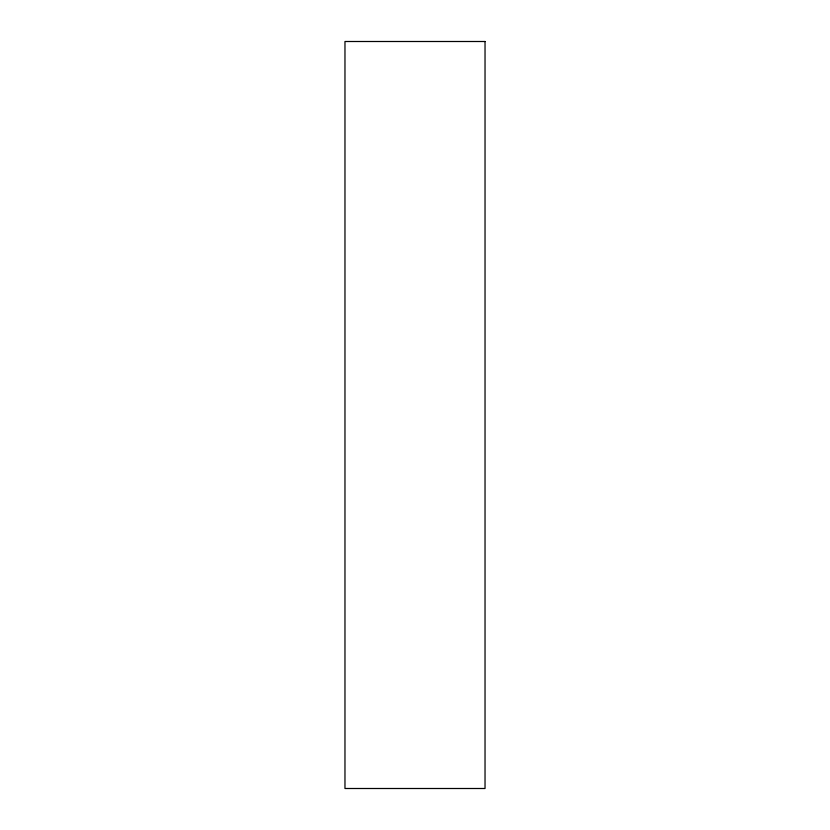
<?xml version="1.0" encoding="UTF-8"?>
<svg xmlns="http://www.w3.org/2000/svg" width="830" height="830" viewBox="0 0 830 830"><rect width="100%" height="100%" fill="white"/><g stroke="black" fill="none" stroke-linecap="round" stroke-linejoin="round"><path stroke-width="1.25" d="M485.031 41.5L344.969 41.5L344.969 788.5L485.031 788.5L485.031 41.5"/></g></svg>
